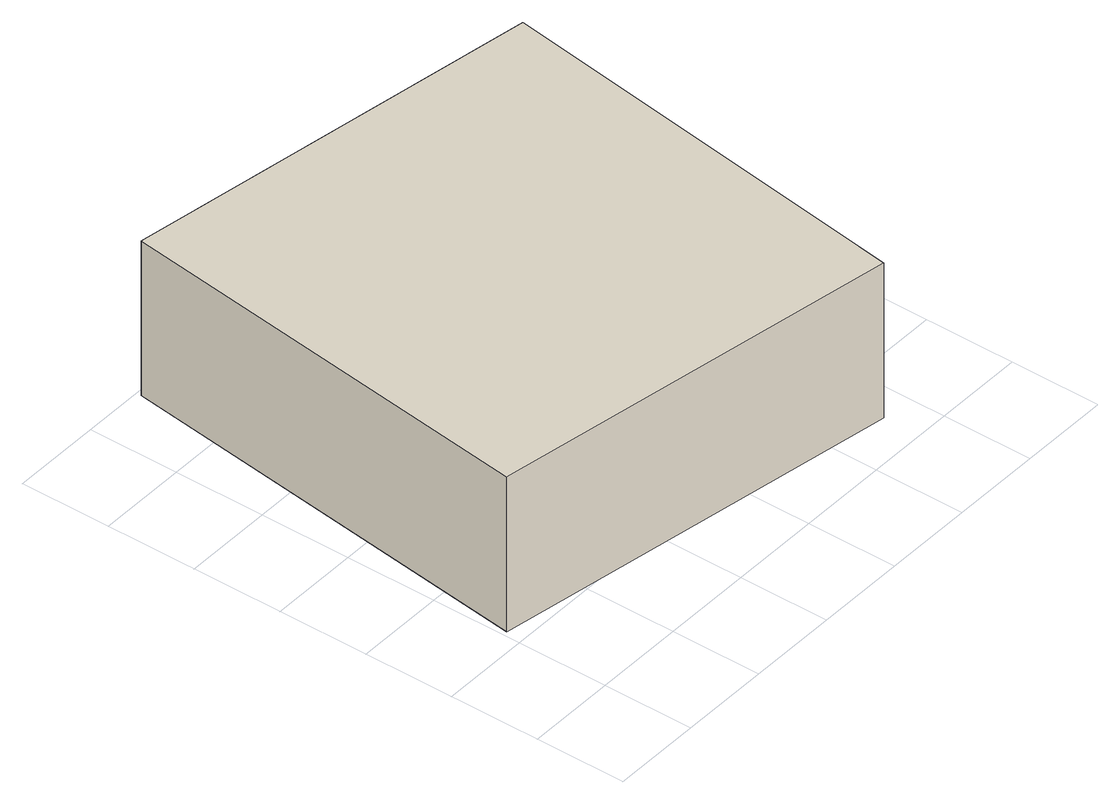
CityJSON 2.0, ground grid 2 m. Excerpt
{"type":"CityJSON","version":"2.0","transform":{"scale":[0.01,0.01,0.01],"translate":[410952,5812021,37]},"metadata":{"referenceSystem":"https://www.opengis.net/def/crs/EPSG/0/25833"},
"CityObjects":{
"building1":{"type":"Building","attributes":{"Gemeindeschluessel":"11000009","BezugspunktDach":"2200","function":"31001_2000","measuredHeight":3.64,"storeysAboveGround":1},"address":[{"country":"Germany","locality":"Berlin","thoroughfareNumber":"3 (4)","thoroughfareName":"Ingeborg-Hunzinger-Straße"}],"geometry":[{"type":"Solid","lod":"1","boundaries":[[[[0,1,2,3]],[[4,5,6,7]],[[4,7,3,2]],[[5,4,2,1]],[[6,5,1,0]],[[7,6,0,3]]]]}]}
},
"vertices":[
[928,83,438],[1069,1036,438],[137,1189,438],[12,238,438],[137,1189,74],[1069,1036,74],[928,83,74],[12,238,74]
]}
